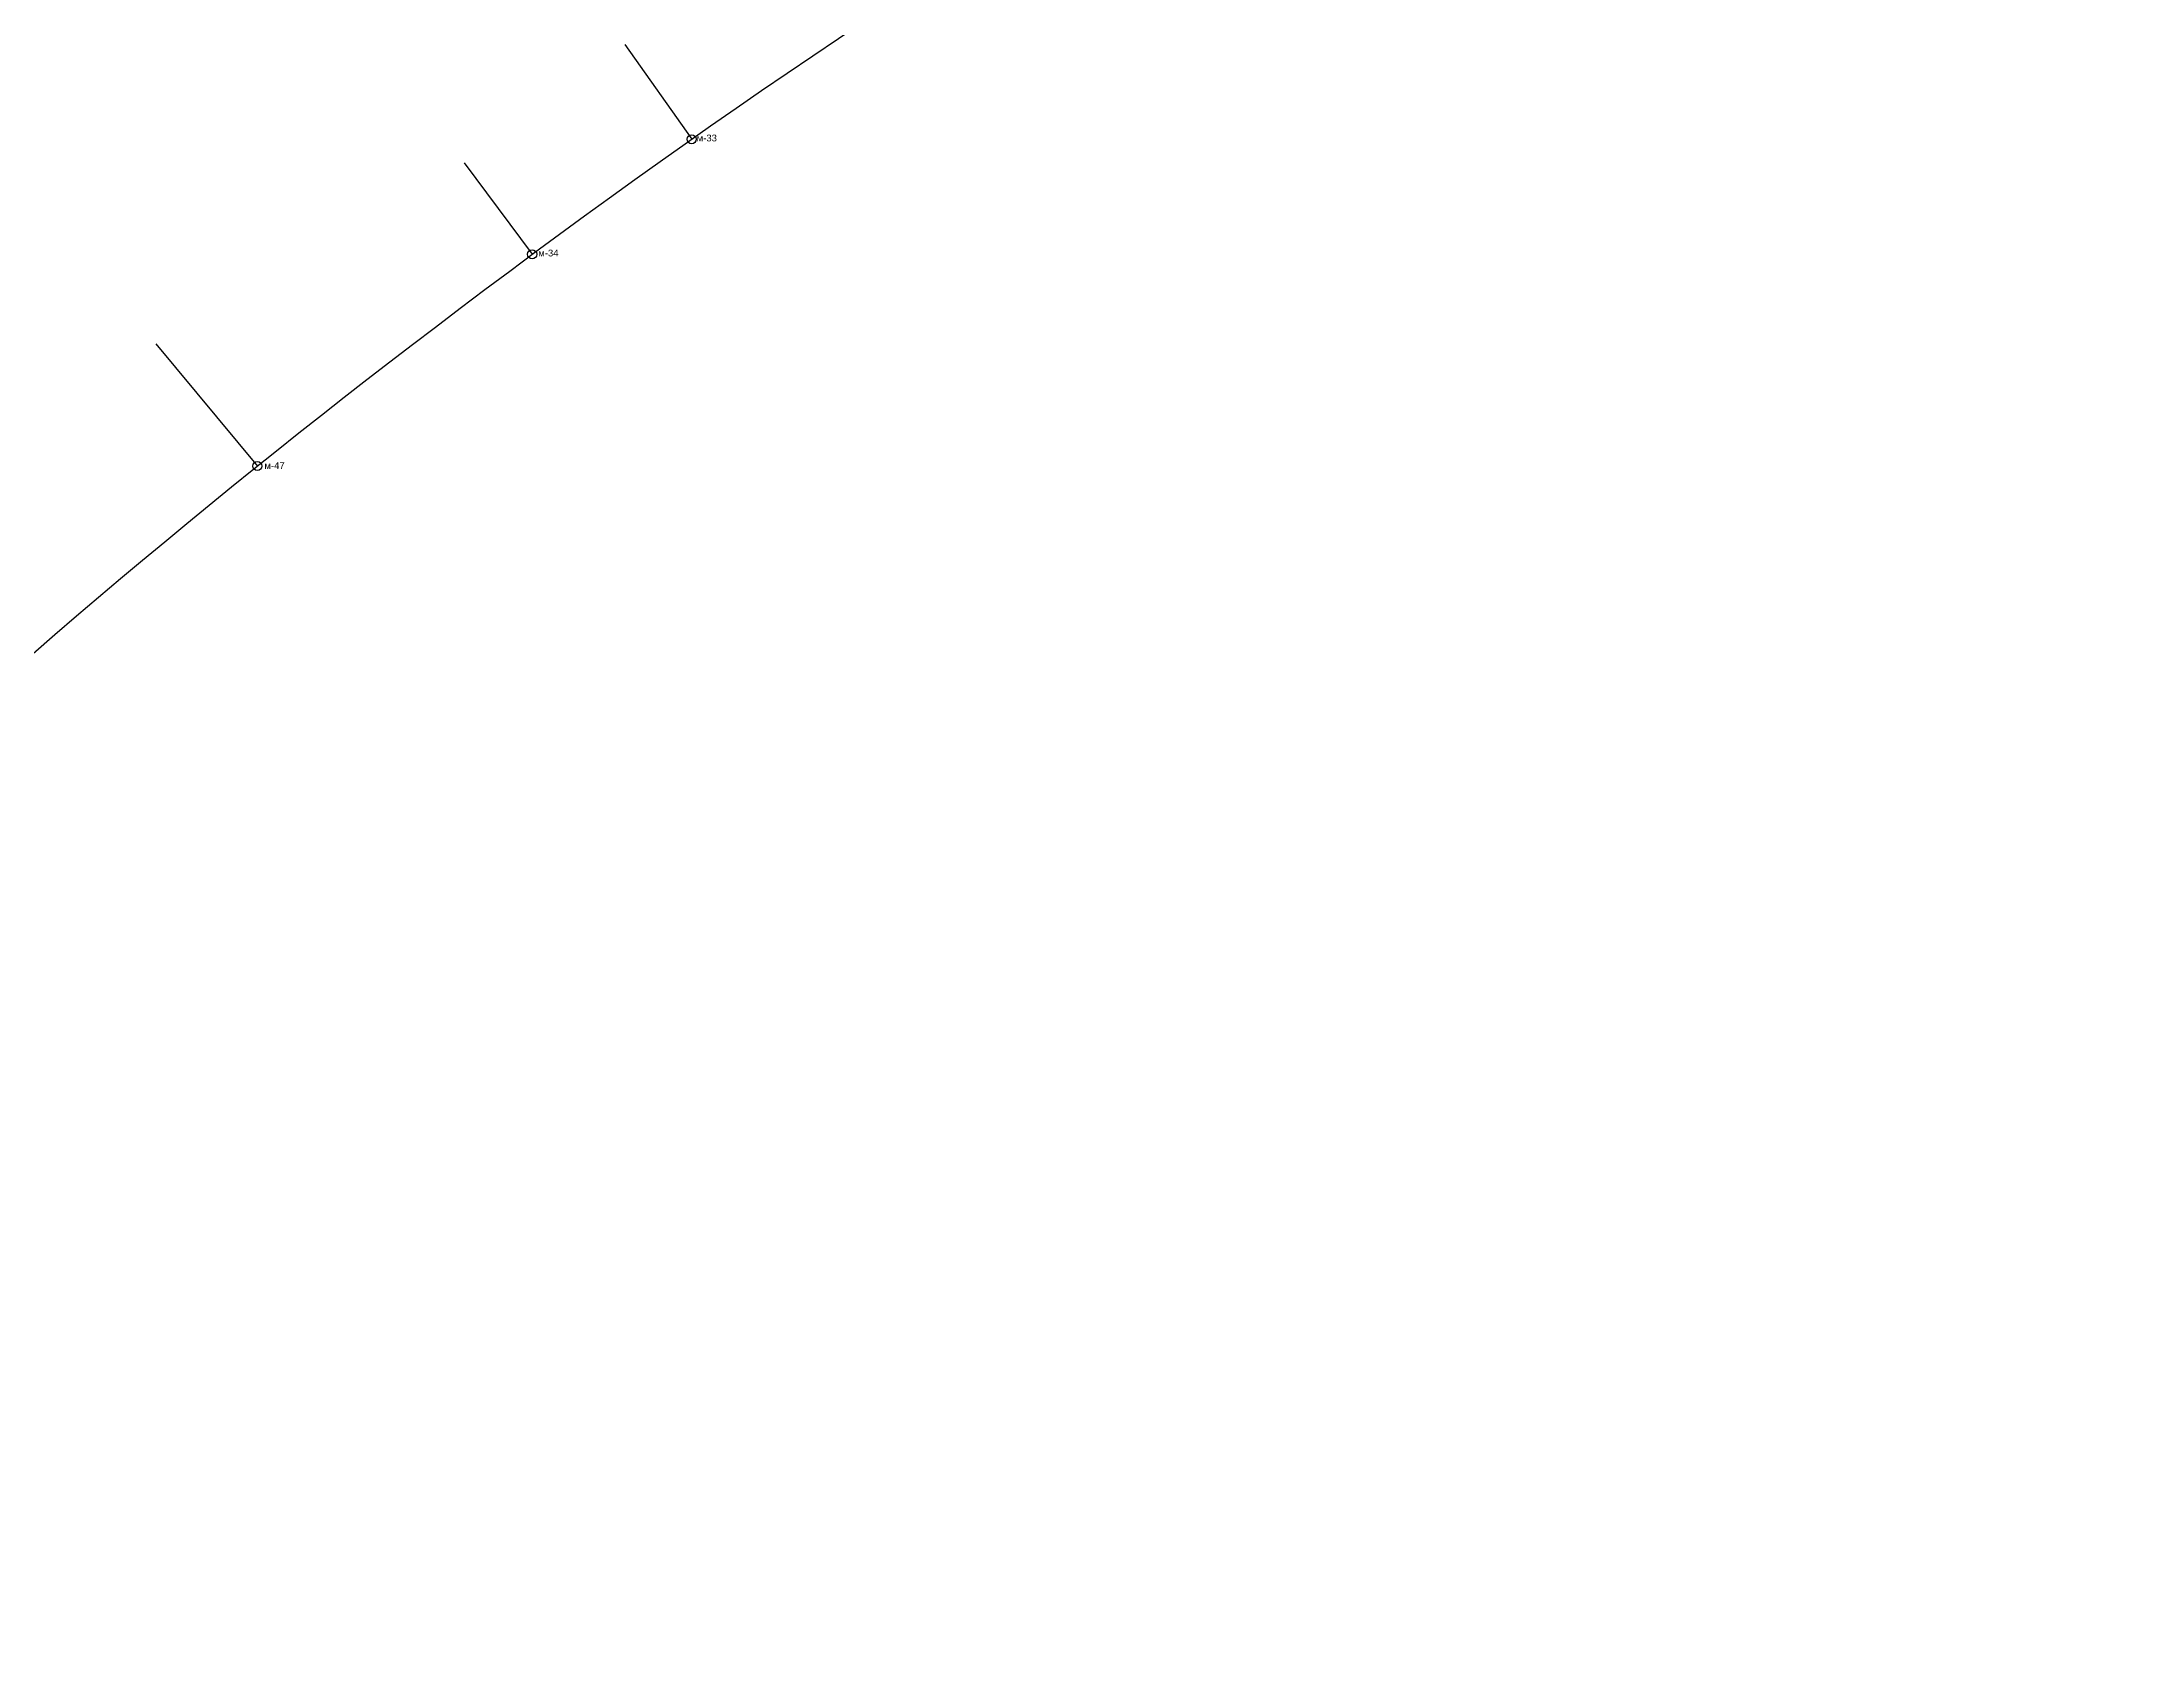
# Model space of a CAD drawing. Header units: millimetres. Extents: x 2243293 to 2245325, y 377925 to 380925.
# Drawn here: x 2244618 to 2245080.7, y 378124.4 to 378476.4 of the extents above; entities that cross this region are included whole.
import ezdxf

# ---------------------------------------------------------------- set-up
doc = ezdxf.new("R2010")
doc.units = ezdxf.units.MM
for name, color, linetype, lineweight in [('канализация_300_база', 100, 'Continuous', 25), ('канализация_колодцы', 103, 'Continuous', 25), ('канализация_отвод', 103, 'Continuous', 25)]:
    doc.layers.add(name, color=color, linetype=linetype, lineweight=lineweight)
doc.styles.get("Standard").update_dxf_attribs({"font": 'arial.ttf'})

msp = doc.modelspace()

# ---------------------------------------------------------------- linework, layer by layer
at = {"layer": 'канализация_300_база'}
msp.add_lwpolyline([(2244366.54, 378124.43), (2244412.94, 378132.88, -0.059161), (2244704.72, 378413.6, -0.061842), (2245080.73, 378633.22)], format="xyb", dxfattribs=at)
at = {"layer": 'канализация_колодцы'}
for centre in [(2244761.18, 378454.96), (2244726.02, 378429.61), (2244665.48, 378382.99)]:
    msp.add_circle(centre, 1, dxfattribs=at)
at = {"layer": 'канализация_отвод'}
for points in [[(2244746.4, 378475.86), (2244761.18, 378454.96)], [(2244711.06, 378449.75), (2244726.02, 378429.61)], [(2244643.1, 378409.89), (2244665.48, 378382.99)]]:
    msp.add_lwpolyline(points, dxfattribs=at)

# ---------------------------------------------------------------- texts
at = {"layer": 'канализация_колодцы', "char_height": 1.5, "attachment_point": 1}
for s, insert in [('м-33', (2244762.26, 378455.98)), ('м-34', (2244727.36, 378430.65)), ('м-47', (2244667.02, 378383.83))]:
    msp.add_mtext_dynamic_manual_height_columns(s, width=5.5218, gutter_width=12.5, heights=[0], dxfattribs=dict(at, insert=insert))

doc.saveas('drawing.dxf')
